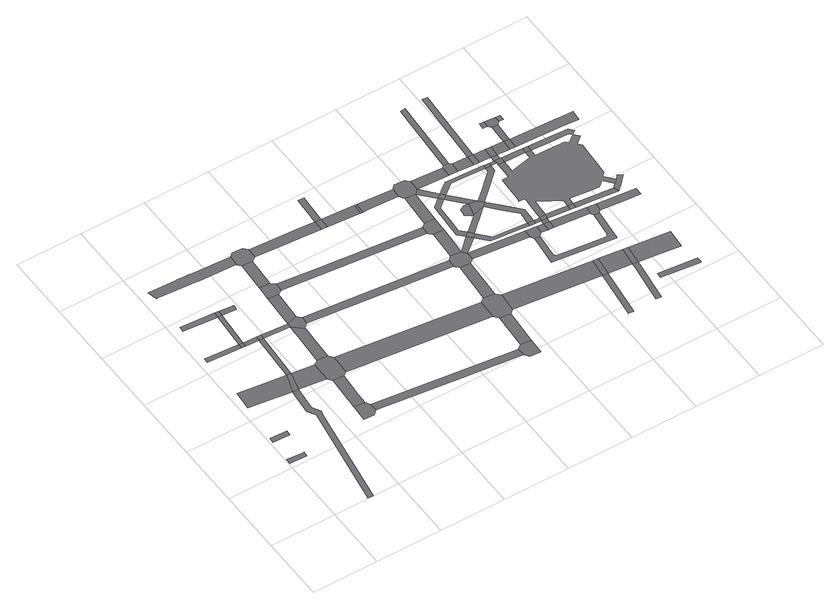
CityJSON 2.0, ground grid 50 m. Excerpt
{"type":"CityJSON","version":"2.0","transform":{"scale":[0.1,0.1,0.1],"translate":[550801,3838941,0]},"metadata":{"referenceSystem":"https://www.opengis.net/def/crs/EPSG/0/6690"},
"CityObjects":{
"road1":{"type":"Road","geometry":[{"type":"MultiSurface","lod":"1","boundaries":[[[0,1,2,3,4,5]]]}]},
"road2":{"type":"Road","geometry":[{"type":"MultiSurface","lod":"1","boundaries":[[[6,7,8,9,10]]]}]},
"road3":{"type":"Road","attributes":{"RoadStructureAttribute.sectionType":"1"},"geometry":[{"type":"MultiSurface","lod":"1","boundaries":[[[11,12,13,14,15,16,17,18,19]]]}]},
"road4":{"type":"Road","attributes":{"RoadStructureAttribute.sectionType":"1"},"geometry":[{"type":"MultiSurface","lod":"1","boundaries":[[[20,21,22,23,24,25,26,11,27]]]}]},
"road5":{"type":"Road","attributes":{"RoadStructureAttribute.sectionType":"1"},"geometry":[{"type":"MultiSurface","lod":"1","boundaries":[[[28,29,30,31]]]}]},
"road6":{"type":"Road","geometry":[{"type":"MultiSurface","lod":"1","boundaries":[[[27,11,19,32]]]}]},
"road7":{"type":"Road","attributes":{"RoadStructureAttribute.sectionType":"1"},"geometry":[{"type":"MultiSurface","lod":"1","boundaries":[[[33,34,35,36,37]]]}]},
"road8":{"type":"Road","geometry":[{"type":"MultiSurface","lod":"1","boundaries":[[[31,30,38,39]]]}]},
"road9":{"type":"Road","attributes":{"RoadStructureAttribute.sectionType":"1"},"geometry":[{"type":"MultiSurface","lod":"1","boundaries":[[[32,19,40,41,42]]]}]},
"road10":{"type":"Road","attributes":{"RoadStructureAttribute.sectionType":"1"},"geometry":[{"type":"MultiSurface","lod":"1","boundaries":[[[36,31,39,43]]]}]},
"road11":{"type":"Road","attributes":{"RoadStructureAttribute.sectionType":"1"},"geometry":[{"type":"MultiSurface","lod":"1","boundaries":[[[44,27,32,45]]]}]},
"road12":{"type":"Road","attributes":{"RoadStructureAttribute.sectionType":"1"},"geometry":[{"type":"MultiSurface","lod":"1","boundaries":[[[39,38,44,46]]]}]},
"road13":{"type":"Road","geometry":[{"type":"MultiSurface","lod":"1","boundaries":[[[47,48,49,50,51,52,53,54]]]}]},
"road14":{"type":"Road","geometry":[{"type":"MultiSurface","lod":"1","boundaries":[[[37,36,43,55]]]}]},
"road15":{"type":"Road","geometry":[{"type":"MultiSurface","lod":"1","boundaries":[[[46,44,45,56]]]}]},
"road16":{"type":"Road","attributes":{"RoadStructureAttribute.sectionType":"1"},"geometry":[{"type":"MultiSurface","lod":"1","boundaries":[[[57,58,59,47,54,60,61]]]}]},
"road17":{"type":"Road","geometry":[{"type":"MultiSurface","lod":"1","boundaries":[[[62,63,64,65,55,43]]]}]},
"road18":{"type":"Road","geometry":[{"type":"MultiSurface","lod":"1","boundaries":[[[66,67,42,41,68,69,57,61,70,71,72,73,74]]]}]},
"road19":{"type":"Road","attributes":{"RoadStructureAttribute.sectionType":"1"},"geometry":[{"type":"MultiSurface","lod":"1","boundaries":[[[56,45,75,76]]]}]},
"road20":{"type":"Road","attributes":{"RoadStructureAttribute.sectionType":"1"},"geometry":[{"type":"MultiSurface","lod":"1","boundaries":[[[77,78,79,80,81,82,83,84,85,86,87,88,89,90,91,92,93,94]]]}]},
"road21":{"type":"Road","attributes":{"RoadStructureAttribute.sectionType":"1"},"geometry":[{"type":"MultiSurface","lod":"1","boundaries":[[[75,95,96,97,98,66,74,99,100,101]]]}]},
"road22":{"type":"Road","geometry":[{"type":"MultiSurface","lod":"1","boundaries":[[[102,103,76,75,101,104,105,106,107]]]}]},
"road23":{"type":"Road","attributes":{"RoadStructureAttribute.sectionType":"1"},"geometry":[{"type":"MultiSurface","lod":"1","boundaries":[[[108,76,103,109]]]}]},
"road24":{"type":"Road","geometry":[{"type":"MultiSurface","lod":"1","boundaries":[[[110,108,109,111,112,113,114,115]]]}]},
"road25":{"type":"Road","attributes":{"RoadStructureAttribute.sectionType":"1"},"geometry":[{"type":"MultiSurface","lod":"1","boundaries":[[[116,110,115,117,118]]]}]},
"road26":{"type":"Road","geometry":[{"type":"MultiSurface","lod":"1","boundaries":[[[119,94,93,120,116,118,121,122,123,124,125]]]}]},
"road27":{"type":"Road","attributes":{"RoadStructureAttribute.sectionType":"1"},"geometry":[{"type":"MultiSurface","lod":"1","boundaries":[[[52,51,126,127,128,129,130]]]}]},
"road28":{"type":"Road","attributes":{"RoadStructureAttribute.sectionType":"1"},"geometry":[{"type":"MultiSurface","lod":"1","boundaries":[[[72,71,131,132]]]}]},
"road29":{"type":"Road","attributes":{"RoadStructureAttribute.sectionType":"1"},"geometry":[{"type":"MultiSurface","lod":"1","boundaries":[[[133,134,123,122,135,136,137,138,139]]]}]},
"road30":{"type":"Road","attributes":{"RoadStructureAttribute.sectionType":"1"},"geometry":[{"type":"MultiSurface","lod":"1","boundaries":[[[140,107,106,141,142,143,144,145,146,147,148]]]}]},
"road31":{"type":"Road","attributes":{"RoadStructureAttribute.sectionType":"1"},"geometry":[{"type":"MultiSurface","lod":"1","boundaries":[[[149,150,151,152,153,113,112,154,155,156,157]]]}]},
"road32":{"type":"Road","geometry":[{"type":"MultiSurface","lod":"1","boundaries":[[[139,138,158,159]]]}]},
"road33":{"type":"Road","geometry":[{"type":"MultiSurface","lod":"1","boundaries":[[[160,161,130,129,162,163,164,165]]]}]},
"road34":{"type":"Road","geometry":[{"type":"MultiSurface","lod":"1","boundaries":[[[166,167,139,159]]]}]},
"road35":{"type":"Road","attributes":{"RoadStructureAttribute.sectionType":"1"},"geometry":[{"type":"MultiSurface","lod":"1","boundaries":[[[168,160,165,169]]]}]},
"road36":{"type":"Road","attributes":{"RoadStructureAttribute.sectionType":"1"},"geometry":[{"type":"MultiSurface","lod":"1","boundaries":[[[170,159,158,171,172,173]]]}]},
"road37":{"type":"Road","geometry":[{"type":"MultiSurface","lod":"1","boundaries":[[[174,132,131,168,169,175,176,177]]]}]},
"road38":{"type":"Road","geometry":[{"type":"MultiSurface","lod":"1","boundaries":[[[173,172,178,179]]]}]},
"road39":{"type":"Road","attributes":{"RoadStructureAttribute.sectionType":"1"},"geometry":[{"type":"MultiSurface","lod":"1","boundaries":[[[180,174,177,181,182]]]}]},
"road40":{"type":"Road","geometry":[{"type":"MultiSurface","lod":"1","boundaries":[[[183,184,185,186,187,148,147,188,180,182,189,190,191,192,193]]]}]},
"road41":{"type":"Road","attributes":{"RoadStructureAttribute.sectionType":"1"},"geometry":[{"type":"MultiSurface","lod":"1","boundaries":[[[194,195,179,178,196,197,198,199,200,201]]]}]},
"road42":{"type":"Road","attributes":{"RoadStructureAttribute.sectionType":"1"},"geometry":[{"type":"MultiSurface","lod":"1","boundaries":[[[202,203,204,183,193,205,206]]]}]},
"road43":{"type":"Road","geometry":[{"type":"MultiSurface","lod":"1","boundaries":[[[207,208,157,156,209,202,206,210]]]}]},
"road44":{"type":"Road","attributes":{"RoadStructureAttribute.sectionType":"1"},"geometry":[{"type":"MultiSurface","lod":"1","boundaries":[[[211,193,192,212]]]}]},
"road45":{"type":"Road","attributes":{"RoadStructureAttribute.sectionType":"1"},"geometry":[{"type":"MultiSurface","lod":"1","boundaries":[[[213,207,210,214]]]}]},
"road46":{"type":"Road","geometry":[{"type":"MultiSurface","lod":"1","boundaries":[[[215,211,212,216]]]}]},
"road47":{"type":"Road","attributes":{"RoadStructureAttribute.sectionType":"1"},"geometry":[{"type":"MultiSurface","lod":"1","boundaries":[[[176,175,217,218,219,220]]]}]},
"road48":{"type":"Road","geometry":[{"type":"MultiSurface","lod":"1","boundaries":[[[221,222,223,224,225,226,211,215,227,228,229,230,231,232]]]}]},
"road49":{"type":"Road","geometry":[{"type":"MultiSurface","lod":"1","boundaries":[[[233,234,235,201,200,236,237,238,213,214,239,240,241,242]]]}]},
"road50":{"type":"Road","attributes":{"RoadStructureAttribute.sectionType":"1"},"geometry":[{"type":"MultiSurface","lod":"1","boundaries":[[[243,192,191,244,245]]]}]},
"road51":{"type":"Road","attributes":{"RoadStructureAttribute.sectionType":"1"},"geometry":[{"type":"MultiSurface","lod":"1","boundaries":[[[246,239,214,221,247]]]}]},
"road52":{"type":"Road","attributes":{"RoadStructureAttribute.sectionType":"1"},"geometry":[{"type":"MultiSurface","lod":"1","boundaries":[[[248,249,250,251,252,253,215,216]]]}]},
"road53":{"type":"Road","geometry":[{"type":"MultiSurface","lod":"1","boundaries":[[[247,221,232,254]]]}]},
"road54":{"type":"Road","geometry":[{"type":"MultiSurface","lod":"1","boundaries":[[[255,256,257,258,259,251,260]]]}]},
"road55":{"type":"Road","geometry":[{"type":"MultiSurface","lod":"1","boundaries":[[[261,262,263,264,216,212,265,266,267,268,269,270]]]}]},
"road56":{"type":"Road","attributes":{"RoadStructureAttribute.sectionType":"1"},"geometry":[{"type":"MultiSurface","lod":"1","boundaries":[[[271,254,232,272,260,273]]]}]},
"road57":{"type":"Road","attributes":{"RoadStructureAttribute.sectionType":"1"},"geometry":[{"type":"MultiSurface","lod":"1","boundaries":[[[274,240,239,275,276]]]}]},
"road58":{"type":"Road","attributes":{"RoadStructureAttribute.sectionType":"1"},"geometry":[{"type":"MultiSurface","lod":"1","boundaries":[[[219,277,278,279,280]]]}]},
"road59":{"type":"Road","geometry":[{"type":"MultiSurface","lod":"1","boundaries":[[[260,251,250,281,273]]]}]},
"road60":{"type":"Road","geometry":[{"type":"MultiSurface","lod":"1","boundaries":[[[245,244,282,283,284,285]]]}]},
"road61":{"type":"Road","attributes":{"RoadStructureAttribute.sectionType":"1"},"geometry":[{"type":"MultiSurface","lod":"1","boundaries":[[[286,287,288,289,281,250,290,291,292,270,293]]]}]},
"road62":{"type":"Road","geometry":[{"type":"MultiSurface","lod":"1","boundaries":[[[220,219,280,294]]]}]},
"road63":{"type":"Road","geometry":[{"type":"MultiSurface","lod":"1","boundaries":[[[270,269,295,293]]]}]},
"road64":{"type":"Road","geometry":[{"type":"MultiSurface","lod":"1","boundaries":[[[296,297,298,247,254,299,300,301,302,303]]]}]},
"road65":{"type":"Road","attributes":{"RoadStructureAttribute.sectionType":"1"},"geometry":[{"type":"MultiSurface","lod":"1","boundaries":[[[285,284,304,305]]]}]},
"road66":{"type":"Road","geometry":[{"type":"MultiSurface","lod":"1","boundaries":[[[306,276,275,307,308,309]]]}]},
"road67":{"type":"Road","attributes":{"RoadStructureAttribute.sectionType":"1"},"geometry":[{"type":"MultiSurface","lod":"1","boundaries":[[[293,295,310,311]]]}]},
"road68":{"type":"Road","geometry":[{"type":"MultiSurface","lod":"1","boundaries":[[[305,304,312,313]]]}]},
"road69":{"type":"Road","attributes":{"RoadStructureAttribute.sectionType":"1"},"geometry":[{"type":"MultiSurface","lod":"1","boundaries":[[[310,305,313,314]]]}]},
"road70":{"type":"Road","attributes":{"RoadStructureAttribute.sectionType":"1"},"geometry":[{"type":"MultiSurface","lod":"1","boundaries":[[[302,315,316,317,273,281,318,319,320,321]]]}]},
"road71":{"type":"Road","attributes":{"RoadStructureAttribute.sectionType":"1"},"geometry":[{"type":"MultiSurface","lod":"1","boundaries":[[[282,322,323,324,325,326,327,328,329,330,331,332,333,334,335,283]]]}]},
"road72":{"type":"Road","geometry":[{"type":"MultiSurface","lod":"1","boundaries":[[[336,311,310,314]]]}]},
"road73":{"type":"Road","attributes":{"RoadStructureAttribute.sectionType":"1"},"geometry":[{"type":"MultiSurface","lod":"1","boundaries":[[[294,280,337,338]]]}]},
"road74":{"type":"Road","attributes":{"RoadStructureAttribute.sectionType":"1"},"geometry":[{"type":"MultiSurface","lod":"1","boundaries":[[[337,339,340,341,342,343,344]]]}]},
"road75":{"type":"Road","attributes":{"RoadStructureAttribute.sectionType":"1"},"geometry":[{"type":"MultiSurface","lod":"1","boundaries":[[[345,308,307,346,347]]]}]},
"road76":{"type":"Road","attributes":{"RoadStructureAttribute.sectionType":"1"},"geometry":[{"type":"MultiSurface","lod":"1","boundaries":[[[348,349,350,351,306,309]]]}]},
"road77":{"type":"Road","geometry":[{"type":"MultiSurface","lod":"1","boundaries":[[[352,336,314,353,354,355]]]}]},
"road78":{"type":"Road","geometry":[{"type":"MultiSurface","lod":"1","boundaries":[[[338,337,344,356]]]}]},
"road79":{"type":"Road","geometry":[{"type":"MultiSurface","lod":"1","boundaries":[[[347,346,357,358]]]}]},
"road80":{"type":"Road","attributes":{"RoadStructureAttribute.sectionType":"1"},"geometry":[{"type":"MultiSurface","lod":"1","boundaries":[[[313,312,359,360,361]]]}]},
"road81":{"type":"Road","geometry":[{"type":"MultiSurface","lod":"1","boundaries":[[[303,302,321,362]]]}]},
"road82":{"type":"Road","attributes":{"RoadStructureAttribute.sectionType":"1"},"geometry":[{"type":"MultiSurface","lod":"1","boundaries":[[[362,321,363,364]]]}]},
"road83":{"type":"Road","attributes":{"RoadStructureAttribute.sectionType":"1"},"geometry":[{"type":"MultiSurface","lod":"1","boundaries":[[[358,357,365,366,367]]]}]},
"road84":{"type":"Road","geometry":[{"type":"MultiSurface","lod":"1","boundaries":[[[355,354,368,369]]]}]},
"road85":{"type":"Road","geometry":[{"type":"MultiSurface","lod":"1","boundaries":[[[364,363,370,371,372,373]]]}]},
"road86":{"type":"Road","attributes":{"RoadStructureAttribute.sectionType":"1"},"geometry":[{"type":"MultiSurface","lod":"1","boundaries":[[[366,364,373,374]]]}]},
"road87":{"type":"Road","attributes":{"RoadStructureAttribute.sectionType":"1"},"geometry":[{"type":"MultiSurface","lod":"1","boundaries":[[[375,347,358,376]]]}]},
"road88":{"type":"Road","attributes":{"RoadStructureAttribute.sectionType":"1"},"geometry":[{"type":"MultiSurface","lod":"1","boundaries":[[[377,378,379,380,381,382]]]}]},
"road89":{"type":"Road","geometry":[{"type":"MultiSurface","lod":"1","boundaries":[[[367,366,374,383]]]}]},
"road90":{"type":"Road","attributes":{"RoadStructureAttribute.sectionType":"1"},"geometry":[{"type":"MultiSurface","lod":"1","boundaries":[[[356,344,384,385]]]}]},
"road91":{"type":"Road","geometry":[{"type":"MultiSurface","lod":"1","boundaries":[[[361,360,329,328,386,387]]]}]},
"road92":{"type":"Road","attributes":{"RoadStructureAttribute.sectionType":"1"},"geometry":[{"type":"MultiSurface","lod":"1","boundaries":[[[383,374,388,389]]]}]},
"road93":{"type":"Road","geometry":[{"type":"MultiSurface","lod":"1","boundaries":[[[390,391,372,371,392,393,394,395]]]}]},
"road94":{"type":"Road","geometry":[{"type":"MultiSurface","lod":"1","boundaries":[[[370,396,397,398,399,400,401,402,403,404,405,311,336,406,407,408,409,410,411,412,355,369,413,414,415,416,417,418,419,420,421,422,423,424,425,426,427,428,429,430,431,432,433,434,435,436,437,438,439,394,440,441,442,443,444,445,371]]]}]},
"road95":{"type":"Road","geometry":[{"type":"MultiSurface","lod":"1","boundaries":[[[446,369,368,447,448,449]]]}]},
"road96":{"type":"Road","geometry":[{"type":"MultiSurface","lod":"1","boundaries":[[[389,388,450,451]]]}]},
"road97":{"type":"Road","geometry":[{"type":"MultiSurface","lod":"1","boundaries":[[[452,453,454,455]]]}]},
"road98":{"type":"Road","geometry":[{"type":"MultiSurface","lod":"1","boundaries":[[[395,394,439,456]]]}]},
"road99":{"type":"Road","geometry":[{"type":"MultiSurface","lod":"1","boundaries":[[[457,389,451,458]]]}]},
"road100":{"type":"Road","geometry":[{"type":"MultiSurface","lod":"1","boundaries":[[[455,454,457,458,459,460]]]}]},
"road101":{"type":"Road","attributes":{"RoadStructureAttribute.sectionType":"1"},"geometry":[{"type":"MultiSurface","lod":"1","boundaries":[[[387,386,461,462,463,464]]]}]},
"road102":{"type":"Road","geometry":[{"type":"MultiSurface","lod":"1","boundaries":[[[465,466,460,459]]]}]},
"road103":{"type":"Road","geometry":[{"type":"MultiSurface","lod":"1","boundaries":[[[467,420,419,449,448,468,469,470,471]]]}]},
"road104":{"type":"Road","geometry":[{"type":"MultiSurface","lod":"1","boundaries":[[[472,473,456,439,474,475,429,476]]]}]},
"road105":{"type":"Road","attributes":{"RoadStructureAttribute.sectionType":"1"},"geometry":[{"type":"MultiSurface","lod":"1","boundaries":[[[477,478,451,450,479,480,481]]]}]}
},
"vertices":[
[138,536,0],[139,536,0],[141,576,0],[140,576,0],[9,583,0],[7,542,0],
[149,754,0],[150,774,0],[151,794,0],[24,800,0],[22,760,0],
[375,1066,0],[354,867,0],[390,806,0],[264,5,0],[304,1,0],[424,758,0],[438,820,0],[401,879,0],[419,1061,0],
[422,1211,0],[235,1233,0],[65,1253,0],[54,1104,0],[213,1085,0],[274,1078,0],[317,1073,0],[424,1211,0],
[58,1627,0],[57,1590,0],[314,1574,0],[316,1610,0],
[460,1207,0],
[80,1950,0],[79,1950,0],[77,1907,0],[336,1888,0],[339,1930,0],
[344,1573,0],[346,1608,0],
[426,1060,0],[627,1037,0],[629,1186,0],
[366,1886,0],
[446,1567,0],[481,1564,0],
[449,1602,0],
[636,728,0],[629,604,0],[708,599,0],[731,619,0],[741,627,0],[738,690,0],[732,700,0],[716,723,0],
[369,1928,0],
[484,1599,0],
[653,1003,0],[641,809,0],[641,804,0],[721,804,0],[734,996,0],
[368,1886,0],[478,1879,0],[481,1899,0],[482,1919,0],
[665,1209,0],[662,1207,0],[628,1035,0],[653,1004,0],[736,997,0],[766,1019,0],[770,1170,0],[745,1202,0],[745,1203,0],
[683,1552,0],[685,1587,0],
[414,2305,0],[403,2306,0],[378,2310,0],[352,2310,0],[341,2311,0],[296,2313,0],[289,2313,0],[119,2320,0],[76,2321,0],[97,2245,0],[97,2250,0],[179,2243,0],[291,2234,0],[341,2231,0],[373,2228,0],[415,2226,0],[698,2210,0],[700,2289,0],
[682,1549,0],[679,1496,0],[678,1481,0],[670,1306,0],[749,1303,0],[758,1482,0],[757,1491,0],
[784,1591,0],[766,1611,0],[759,1493,0],[778,1512,0],[789,1522,0],[796,1579,0],
[700,1841,0],[779,1837,0],
[707,1954,0],[802,1852,0],[813,1860,0],[819,1922,0],[807,1932,0],[786,1949,0],
[722,2182,0],[785,1950,0],[801,2177,0],
[730,2316,0],[699,2209,0],[835,2200,0],[836,2200,0],[836,2278,0],[835,2280,0],[809,2308,0],
[1396,553,0],[1637,526,0],[1639,526,0],[1818,506,0],[1814,566,0],
[1837,899,0],[1843,1049,0],
[1249,2251,0],[1116,2260,0],[1043,2185,0],[1231,2172,0],[1244,2171,0],[1332,2165,0],[1336,2245,0],
[1701,1491,0],[907,1510,0],[909,1510,0],[983,1503,0],[984,1503,0],[1150,1486,0],[1870,1412,0],[1871,1412,0],[1874,1474,0],
[1366,1867,0],[1267,1877,0],[1221,1881,0],[1176,1886,0],[1137,1890,0],[1247,1818,0],[1773,1766,0],[1889,1754,0],[1892,1813,0],
[1377,2161,0],[1381,2241,0],
[1850,591,0],[1818,569,0],[1824,498,0],[1843,471,0],[1923,463,0],[1931,583,0],
[1392,2462,0],[1347,2464,0],
[1866,867,0],[1947,853,0],
[1628,2224,0],[1612,2144,0],[1626,2143,0],[1630,2224,0],
[1878,1073,0],[1980,883,0],[1989,1029,0],[1960,1062,0],
[1643,2142,0],[1647,2223,0],
[1898,1383,0],[1960,1065,0],[1978,1376,0],
[1905,1503,0],[1903,1502,0],[1894,1493,0],[1884,1484,0],[1876,1476,0],[1879,1403,0],[1999,1392,0],[2007,1398,0],[2011,1401,0],[2010,1461,0],[1984,1494,0],
[1665,2222,0],[1658,2222,0],[1660,2141,0],[1667,2140,0],[1671,2142,0],[1679,2144,0],[1915,2130,0],[1918,2204,0],
[1917,1725,0],[1918,1724,0],[1906,1504,0],[1984,1497,0],[1997,1718,0],
[1924,1839,0],[1904,1822,0],[1900,1742,0],[2003,1832,0],
[2086,1590,0],[2121,1553,0],
[1940,2091,0],[2018,2084,0],
[2118,1616,0],[2146,1583,0],
[2616,810,0],[2630,809,0],[2636,808,0],[2653,955,0],
[2119,1973,0],[2057,1922,0],[2053,1842,0],[2052,1837,0],[2047,1747,0],[2040,1637,0],[2072,1665,0],[2078,1759,0],[2081,1819,0],[2081,1823,0],[2085,1893,0],[2147,1946,0],
[1946,2232,0],[1938,2224,0],[1920,2206,0],[1917,2129,0],[1933,2104,0],[1940,2094,0],[2050,2117,0],[2053,2198,0],[2035,2219,0],[2026,2229,0],
[2014,1461,0],[2430,1356,0],[2434,1418,0],
[2059,2109,0],[2154,2001,0],
[2200,1634,0],[2245,1675,0],[2326,1750,0],[2234,1722,0],[2215,1705,0],[2183,1676,0],
[2179,1971,0],
[2227,1826,0],[2185,1808,0],[2182,1781,0],[2179,1755,0],[2219,1724,0],[2257,1823,0],
[2386,1479,0],[2365,1481,0],[2256,1491,0],[2227,1494,0],[2197,1469,0],[2267,1462,0],[2374,1452,0],[2402,1449,0],[2484,1441,0],[2487,1469,0],
[2261,1881,0],[2229,1855,0],[2326,1810,0],
[2288,2184,0],[2291,2104,0],[2294,2184,0],
[2590,433,0],[2610,431,0],[2630,428,0],[2676,803,0],
[2356,1778,0],
[2448,1329,0],[2488,1324,0],[2514,1349,0],[2518,1409,0],
[2535,1544,0],[2538,1580,0],[2429,1698,0],[2361,1772,0],[2402,1666,0],[2496,1562,0],[2495,1552,0],[2529,1465,0],
[2693,950,0],
[2527,1437,0],
[2348,2064,0],[2236,2069,0],[2200,2040,0],[2238,2017,0],[2266,2039,0],[2348,2035,0],[2526,2027,0],[2528,2054,0],
[2566,1344,0],[2570,1404,0],
[2310,2197,0],[2362,2100,0],[2365,2180,0],[2350,2195,0],
[2572,1433,0],[2579,1460,0],
[2609,1340,0],[2613,1399,0],
[2615,1431,0],
[2524,1992,0],[2486,1957,0],[2402,1880,0],[2428,1845,0],[2550,1959,0],[2564,1972,0],[2569,2025,0],
[2423,1091,0],[2452,1088,0],[2481,1085,0],[2638,1066,0],[2900,1036,0],[2901,1037,0],[2928,1284,0],[2886,1288,0],[2865,1096,0],[2845,1083,0],[2643,1106,0],[2485,1124,0],[2483,1124,0],[2470,1142,0],
[2627,1468,0],
[2856,783,0],[2873,930,0],
[2853,759,0],[2812,440,0],[2832,438,0],[2852,436,0],[2893,754,0],[2896,779,0],
[2368,2180,0],[2481,2093,0],[2485,2174,0],
[2353,2235,0],[2384,2761,0],[2345,2757,0],[2313,2237,0],
[2714,1460,0],[2725,1420,0],[2786,1414,0],[2789,1452,0],
[2913,926,0],
[2523,2091,0],[2526,2172,0],
[2873,1312,0],[2877,1312,0],[2883,1372,0],
[2570,2052,0],
[2616,2023,0],[2608,2050,0],
[2564,2089,0],[2611,2087,0],[2616,2167,0],
[2826,1410,0],[2829,1448,0],
[2615,2009,0],[2661,2006,0],[2664,2048,0],[2653,2048,0],
[2656,2084,0],
[2520,2765,0],[2560,2762,0],
[2945,627,0],[2943,605,0],[2940,584,0],[3237,551,0],[3241,551,0],[3239,595,0],
[2661,2164,0],
[3210,743,0],[3222,891,0],
[2947,1304,0],[2953,1364,0],
[2752,2079,0],[2756,2159,0],
[2746,2043,0],[2729,2044,0],[2732,2003,0],[2740,2003,0],[2824,2000,0],[2826,2039,0],
[2613,1961,0],[2608,1878,0],[2563,1880,0],[2559,1824,0],[2550,1692,0],[2547,1660,0],[2579,1657,0],[2592,1655,0],[2591,1641,0],[2584,1534,0],[2630,1525,0],[2635,1590,0],[2635,1603,0],[2703,1561,0],[2725,1548,0],[2794,1505,0],[2793,1494,0],[2833,1486,0],[2834,1498,0],[2994,1481,0],[3012,1479,0],[3054,1475,0],[3099,1515,0],[3157,1446,0],[3187,1476,0],[3173,1491,0],[3128,1543,0],[3153,1568,0],[3159,1661,0],[3163,1737,0],[3170,1851,0],[3148,1876,0],[3205,1924,0],[3169,1961,0],[3156,1950,0],[3146,1943,0],[3110,1913,0],[3089,1933,0],[3028,1936,0],[3010,1937,0],[2994,1938,0],[2859,1945,0],[2860,1963,0],[2861,1995,0],[2823,1964,0],[2822,1945,0],[2731,1926,0],[2670,1913,0],[2657,1911,0],[2660,1962,0],
[2995,1431,0],[2997,1393,0],[3142,1378,0],[3125,1418,0],
[2796,2077,0],[2800,2156,0],
[2713,2376,0],[2711,2332,0],[2745,2330,0],[2746,2374,0],
[2864,2037,0],
[2764,2307,0],[2808,2305,0],
[2829,2325,0],[2830,2369,0],
[2950,1303,0],[3120,1286,0],[3247,1273,0],[3249,1334,0],
[2864,2323,0],[2867,2367,0],
[3211,1501,0],[3166,1399,0],[3182,1414,0],[3212,1444,0],[3249,1484,0],
[3169,2021,0],[3018,2029,0],[3013,1988,0],[3149,1981,0],[3201,1986,0],
[3165,2138,0],[3162,2138,0],[3158,2059,0],[3278,2052,0],[3283,2132,0]
]}
